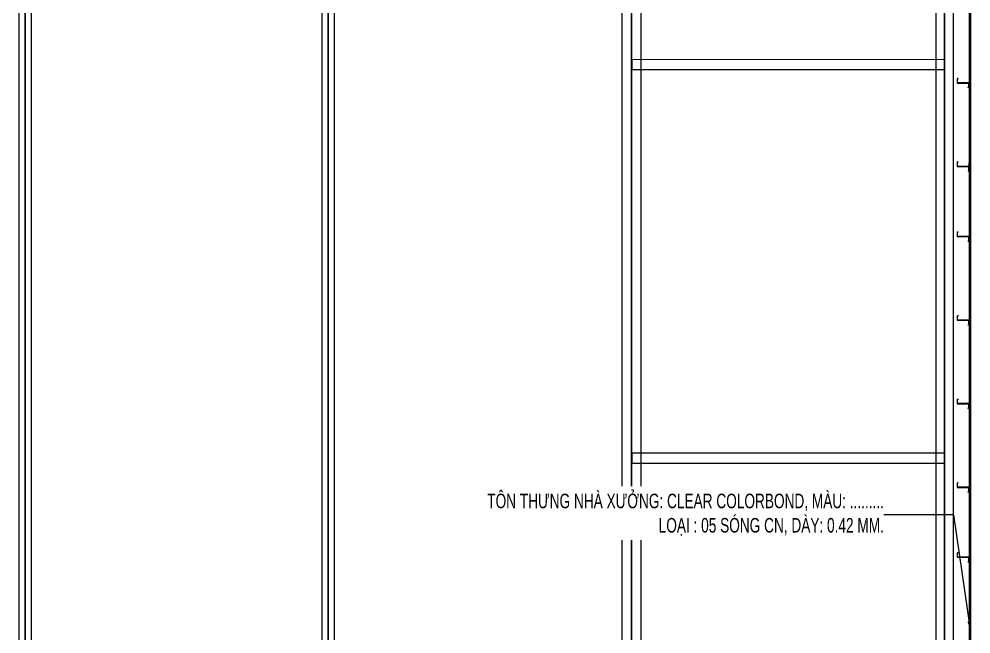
# Model space of a CAD drawing. Header units: inches. Extents: x 315041 to 662841, y -45540 to -35018.
# Drawn here: x 330535.5 to 330698.8, y -36372 to -36266.6 of the extents above; entities that cross this region are included whole.
import ezdxf

# ---------------------------------------------------------------- set-up
doc = ezdxf.new("R2010")
doc.units = ezdxf.units.IN
doc.header["$MEASUREMENT"] = 0
for name, color, linetype in [('2', 2, 'Continuous'), ('3', 3, 'Continuous'), ('4', 4, 'Continuous'), ('8', 8, 'Continuous')]:
    doc.layers.add(name, color=color, linetype=linetype)
doc.styles.add('ST1H', font='vnshxh.shx', dxfattribs={"width": 0.7})
doc.dimstyles.new('3', dxfattribs={"dimtxt": 3.5, "dimasz": 1.8, "dimexe": 1, "dimexo": 0, "dimgap": 1, "dimtad": 1, "dimdec": 0, "dimlfac": 3, "dimzin": 0, "dimdsep": 46, "dimtxsty": 'ST1H', "dimblk": 'OBLIQUE', "dimcen": 1, "dimdle": 1, "dimclrd": 8, "dimclre": 8, "dimclrt": 3, "dimadec": 0, "dimazin": 0, "dimtfac": 1, "dimtdec": 0, "dimtix": 1, "dimtofl": 0, "dimtmove": 1, "dimatfit": 3, "dimfxl": 0.18, "dimtolj": 1, "dimtzin": 0, "dimlwd": -1, "dimlwe": -1, "dimarcsym": 1})

# ---------------------------------------------------------------- blocks, each defined once
blk = doc.blocks.new('_Oblique')
at = {"color": 0, "linetype": 'ByBlock', "lineweight": -2}
blk.add_line((-0.5, -0.5), (0.5, 0.5), dxfattribs=at)

msp = doc.modelspace()

# ---------------------------------------------------------------- hatches: boundary and pattern name
h = msp.add_hatch()
h.set_pattern_fill('ANSI31', color=94, scale=0.15, angle=90, style=0)
h.set_pattern_definition([(315, (334665.059978, -22448.136071), (0.013258252147, 0.013258252147), [])])
h.paths.add_polyline_path([(330698.4293, -36278.2048), (330698.4293, -36277.5248), (330696.4483, -36277.5248), (330696.4483, -36276.8717), (330696.5842, -36276.7358), (330696.5708, -36276.7224), (330696.4293, -36276.8638), (330696.4293, -36277.5438), (330698.4103, -36277.5438), (330698.4103, -36278.1969), (330698.2745, -36278.3328), (330698.2879, -36278.3462)])
h = msp.add_hatch()
h.set_pattern_fill('ANSI31', color=94, scale=0.15, angle=90, style=0)
h.set_pattern_definition([(315, (334665.059978, -22462.469404), (0.013258252147, 0.013258252147), [])])
h.paths.add_polyline_path([(330698.4293, -36292.5381), (330698.4293, -36291.8581), (330696.4483, -36291.8581), (330696.4483, -36291.205), (330696.5842, -36291.0692), (330696.5708, -36291.0557), (330696.4293, -36291.1971), (330696.4293, -36291.8771), (330698.4103, -36291.8771), (330698.4103, -36292.5303), (330698.2745, -36292.6661), (330698.2879, -36292.6796)])
h = msp.add_hatch()
h.set_pattern_fill('ANSI31', color=94, scale=0.15, angle=90, style=0)
h.set_pattern_definition([(315, (334665.059978, -22474.469404), (0.013258252147, 0.013258252147), [])])
h.paths.add_polyline_path([(330698.4293, -36304.5381), (330698.4293, -36303.8581), (330696.4483, -36303.8581), (330696.4483, -36303.205), (330696.5842, -36303.0692), (330696.5708, -36303.0557), (330696.4293, -36303.1971), (330696.4293, -36303.8771), (330698.4103, -36303.8771), (330698.4103, -36304.5303), (330698.2745, -36304.6661), (330698.2879, -36304.6796)])
h = msp.add_hatch()
h.set_pattern_fill('ANSI31', color=94, scale=0.15, angle=90, style=0)
h.set_pattern_definition([(315, (334665.059978, -22488.802738), (0.013258252147, 0.013258252147), [])])
h.paths.add_polyline_path([(330698.4293, -36318.8715), (330698.4293, -36318.1915), (330696.4483, -36318.1915), (330696.4483, -36317.5383), (330696.5842, -36317.4025), (330696.5708, -36317.3891), (330696.4293, -36317.5305), (330696.4293, -36318.2105), (330698.4103, -36318.2105), (330698.4103, -36318.8636), (330698.2745, -36318.9995), (330698.2879, -36319.0129)])
h = msp.add_hatch()
h.set_pattern_fill('ANSI31', color=94, scale=0.15, angle=90, style=0)
h.set_pattern_definition([(315, (334665.059978, -22503.136071), (0.013258252147, 0.013258252147), [])])
h.paths.add_polyline_path([(330698.4293, -36333.2048), (330698.4293, -36332.5248), (330696.4483, -36332.5248), (330696.4483, -36331.8717), (330696.5842, -36331.7358), (330696.5708, -36331.7224), (330696.4293, -36331.8638), (330696.4293, -36332.5438), (330698.4103, -36332.5438), (330698.4103, -36333.1969), (330698.2745, -36333.3328), (330698.2879, -36333.3462)])
h = msp.add_hatch()
h.set_pattern_fill('ANSI31', color=94, scale=0.15, angle=90, style=0)
h.set_pattern_definition([(315, (334665.059978, -22517.469404), (0.013258252147, 0.013258252147), [])])
h.paths.add_polyline_path([(330698.4293, -36347.5381), (330698.4293, -36346.8581), (330696.4483, -36346.8581), (330696.4483, -36346.205), (330696.5842, -36346.0692), (330696.5708, -36346.0557), (330696.4293, -36346.1971), (330696.4293, -36346.8771), (330698.4103, -36346.8771), (330698.4103, -36347.5303), (330698.2745, -36347.6661), (330698.2879, -36347.6796)])
h = msp.add_hatch()
h.set_pattern_fill('ANSI31', color=94, scale=0.15, angle=90, style=0)
h.set_pattern_definition([(315, (334665.059978, -22529.469404), (0.013258252147, 0.013258252147), [])])
h.paths.add_polyline_path([(330698.4293, -36359.5381), (330698.4293, -36358.8581), (330696.4483, -36358.8581), (330696.4483, -36358.205), (330696.5842, -36358.0692), (330696.5708, -36358.0557), (330696.4293, -36358.1971), (330696.4293, -36358.8771), (330698.4103, -36358.8771), (330698.4103, -36359.5303), (330698.2745, -36359.6661), (330698.2879, -36359.6796)])

# ---------------------------------------------------------------- linework, layer by layer
at = {"color": 94}
for points in [[(330698.4293, -36278.2048), (330698.4293, -36277.5248), (330696.4483, -36277.5248), (330696.4483, -36276.8717), (330696.5842, -36276.7358), (330696.5708, -36276.7224), (330696.4293, -36276.8638), (330696.4293, -36277.5438), (330698.4103, -36277.5438), (330698.4103, -36278.1969), (330698.2745, -36278.3328), (330698.2879, -36278.3462)], [(330698.4293, -36292.5381), (330698.4293, -36291.8581), (330696.4483, -36291.8581), (330696.4483, -36291.205), (330696.5842, -36291.0692), (330696.5708, -36291.0557), (330696.4293, -36291.1971), (330696.4293, -36291.8771), (330698.4103, -36291.8771), (330698.4103, -36292.5303), (330698.2745, -36292.6661), (330698.2879, -36292.6796)], [(330698.4293, -36304.5381), (330698.4293, -36303.8581), (330696.4483, -36303.8581), (330696.4483, -36303.205), (330696.5842, -36303.0692), (330696.5708, -36303.0557), (330696.4293, -36303.1971), (330696.4293, -36303.8771), (330698.4103, -36303.8771), (330698.4103, -36304.5303), (330698.2745, -36304.6661), (330698.2879, -36304.6796)], [(330698.4293, -36318.8715), (330698.4293, -36318.1915), (330696.4483, -36318.1915), (330696.4483, -36317.5383), (330696.5842, -36317.4025), (330696.5708, -36317.3891), (330696.4293, -36317.5305), (330696.4293, -36318.2105), (330698.4103, -36318.2105), (330698.4103, -36318.8636), (330698.2745, -36318.9995), (330698.2879, -36319.0129)], [(330698.4293, -36333.2048), (330698.4293, -36332.5248), (330696.4483, -36332.5248), (330696.4483, -36331.8717), (330696.5842, -36331.7358), (330696.5708, -36331.7224), (330696.4293, -36331.8638), (330696.4293, -36332.5438), (330698.4103, -36332.5438), (330698.4103, -36333.1969), (330698.2745, -36333.3328), (330698.2879, -36333.3462)], [(330698.4293, -36347.5381), (330698.4293, -36346.8581), (330696.4483, -36346.8581), (330696.4483, -36346.205), (330696.5842, -36346.0692), (330696.5708, -36346.0557), (330696.4293, -36346.1971), (330696.4293, -36346.8771), (330698.4103, -36346.8771), (330698.4103, -36347.5303), (330698.2745, -36347.6661), (330698.2879, -36347.6796)], [(330698.4293, -36359.5381), (330698.4293, -36358.8581), (330696.4483, -36358.8581), (330696.4483, -36358.205), (330696.5842, -36358.0692), (330696.5708, -36358.0557), (330696.4293, -36358.1971), (330696.4293, -36358.8771), (330698.4103, -36358.8771), (330698.4103, -36359.5303), (330698.2745, -36359.6661), (330698.2879, -36359.6796)]]:
    msp.add_lwpolyline(points, close=True, dxfattribs=at)
at = {"layer": '2', "color": 9}
for p, q in [((330535.5193, -36474.9883), (330535.5193, -36212.2746)), ((330537.6393, -36474.9883), (330537.6393, -36212.2746)), ((330587.5193, -36474.9883), (330587.5193, -36212.2746)), ((330589.6393, -36474.9883), (330589.6393, -36212.2746)), ((330638.9298, -36475.8806), (330638.9298, -36212.2746)), ((330642.2298, -36475.8806), (330642.2298, -36212.2746)), ((330536.5493, -36474.9883), (330536.5493, -36219.8241)), ((330536.6093, -36474.9883), (330536.6093, -36219.8241)), ((330588.5493, -36474.9883), (330588.5493, -36219.8241)), ((330588.6093, -36474.9883), (330588.6093, -36219.8241)), ((330640.5498, -36474.9883), (330640.5498, -36219.8241)), ((330640.6098, -36474.9883), (330640.6098, -36219.8241))]:
    msp.add_line(p, q, dxfattribs=at)
for points in [[(330640.6098, -36275.218), (330694.2495, -36275.2222), (330694.2495, -36273.5422), (330640.6098, -36273.538)], [(330640.6098, -36342.718), (330694.2495, -36342.7222), (330694.2495, -36341.0422), (330640.6098, -36341.038)]]:
    msp.add_lwpolyline(points, close=True, dxfattribs=at)
at = {"layer": '3'}
for points in [[(330698.7392, -36403.4037), (330698.7392, -36181.878), (330698.4392, -36181.878), (330698.4392, -36403.9153)], [(330698.7292, -36403.4037), (330698.7292, -36181.888), (330698.4492, -36181.888), (330698.4492, -36403.4037)]]:
    msp.add_lwpolyline(points, dxfattribs=at)
at = {"layer": '4'}
for p, q in [((330698.4293, -36291.2271), (330698.4293, -36291.8771)), ((330698.4293, -36303.8771), (330698.4293, -36304.5271)), ((330698.4293, -36358.8771), (330698.4293, -36359.5271))]:
    msp.add_line(p, q, dxfattribs=at)
at = {"layer": '8'}
for p, q in [((330692.7795, -36474.9883), (330692.7795, -36212.2746)), ((330695.7795, -36474.9883), (330695.7795, -36212.2746)), ((330694.2495, -36474.9883), (330694.2495, -36219.8241)), ((330694.3095, -36474.9883), (330694.3095, -36219.8241))]:
    msp.add_line(p, q, dxfattribs=at)

# ---------------------------------------------------------------- next in the draw order: texts
at = {"layer": '3', "insert": (330683.844, -36351.5761), "char_height": 2.5, "attachment_point": 6, "style": 'ST1H', "bg_fill": 2}
msp.add_mtext('\\A1;t«n TH¦NG nhµ x\xadëng: CLEAR COLORBOND, mµu: .........\\PLo¹i : 05 SãNG CN, dµy: 0.42 mm.', dxfattribs=at)

# ---------------------------------------------------------------- next in the draw order: leaders
at = {"color": 9}
msp.add_leader([(330698.7392, -36371.6508), (330695.8426, -36351.5761), (330683.844, -36351.5761)], dimstyle='3', override={"dimgap": 1, "dimtad": 0}, dxfattribs=at)

doc.saveas('drawing.dxf')
